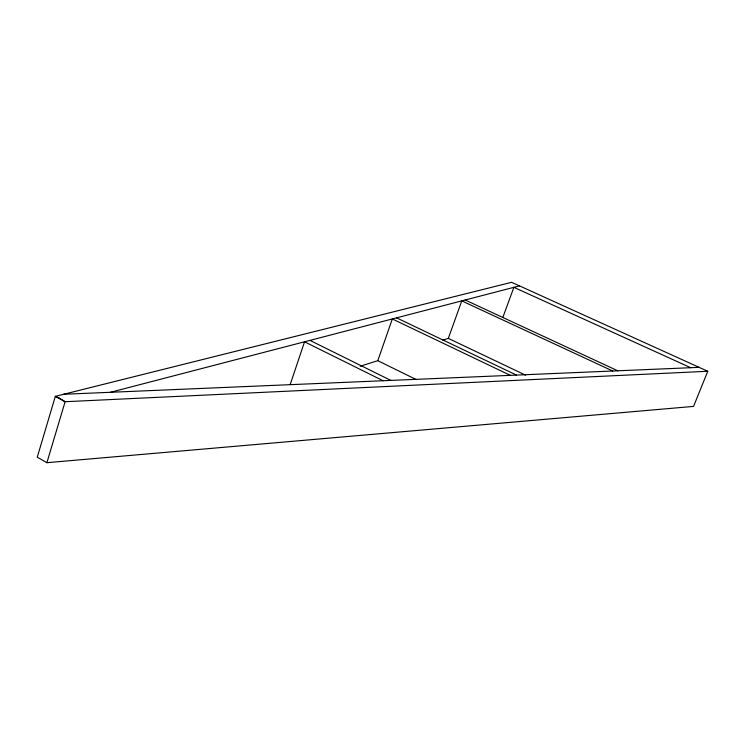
<?xml version="1.0" encoding="UTF-8"?>
<svg xmlns="http://www.w3.org/2000/svg" width="745" height="745" viewBox="0 0 745 745"><rect width="100%" height="100%" fill="white"/><g stroke="black" fill="none" stroke-linecap="round" stroke-linejoin="round"><path stroke-width="1.12" d="M46.888 462.692L65.122 401.723L707.75 371.271L693.567 406.397L46.888 462.692L37.25 457.197L55.335 396.349L511.619 282.308L707.75 371.271M290.243 384.429L304.547 341.797L383.088 380.742M360.198 366.233L377.79 360.673L392.336 318.953L510.306 375.35M442.791 340.13L448.313 338.379L461.779 300.887L612.753 371.01M502.875 317.351L513.882 287.328L690.689 367.713M110.474 392.289L519.479 285.866M63.614 394.273L699.108 367.35M465.169 300.002L617.791 370.796M448.313 338.379L525.672 375.21M396.554 317.854L516.499 375.089M377.79 360.673L416.334 379.605M309.957 340.39L390.855 380.416M59.367 398.203L55.335 396.349L65.122 401.723L59.367 398.203"/></g></svg>
